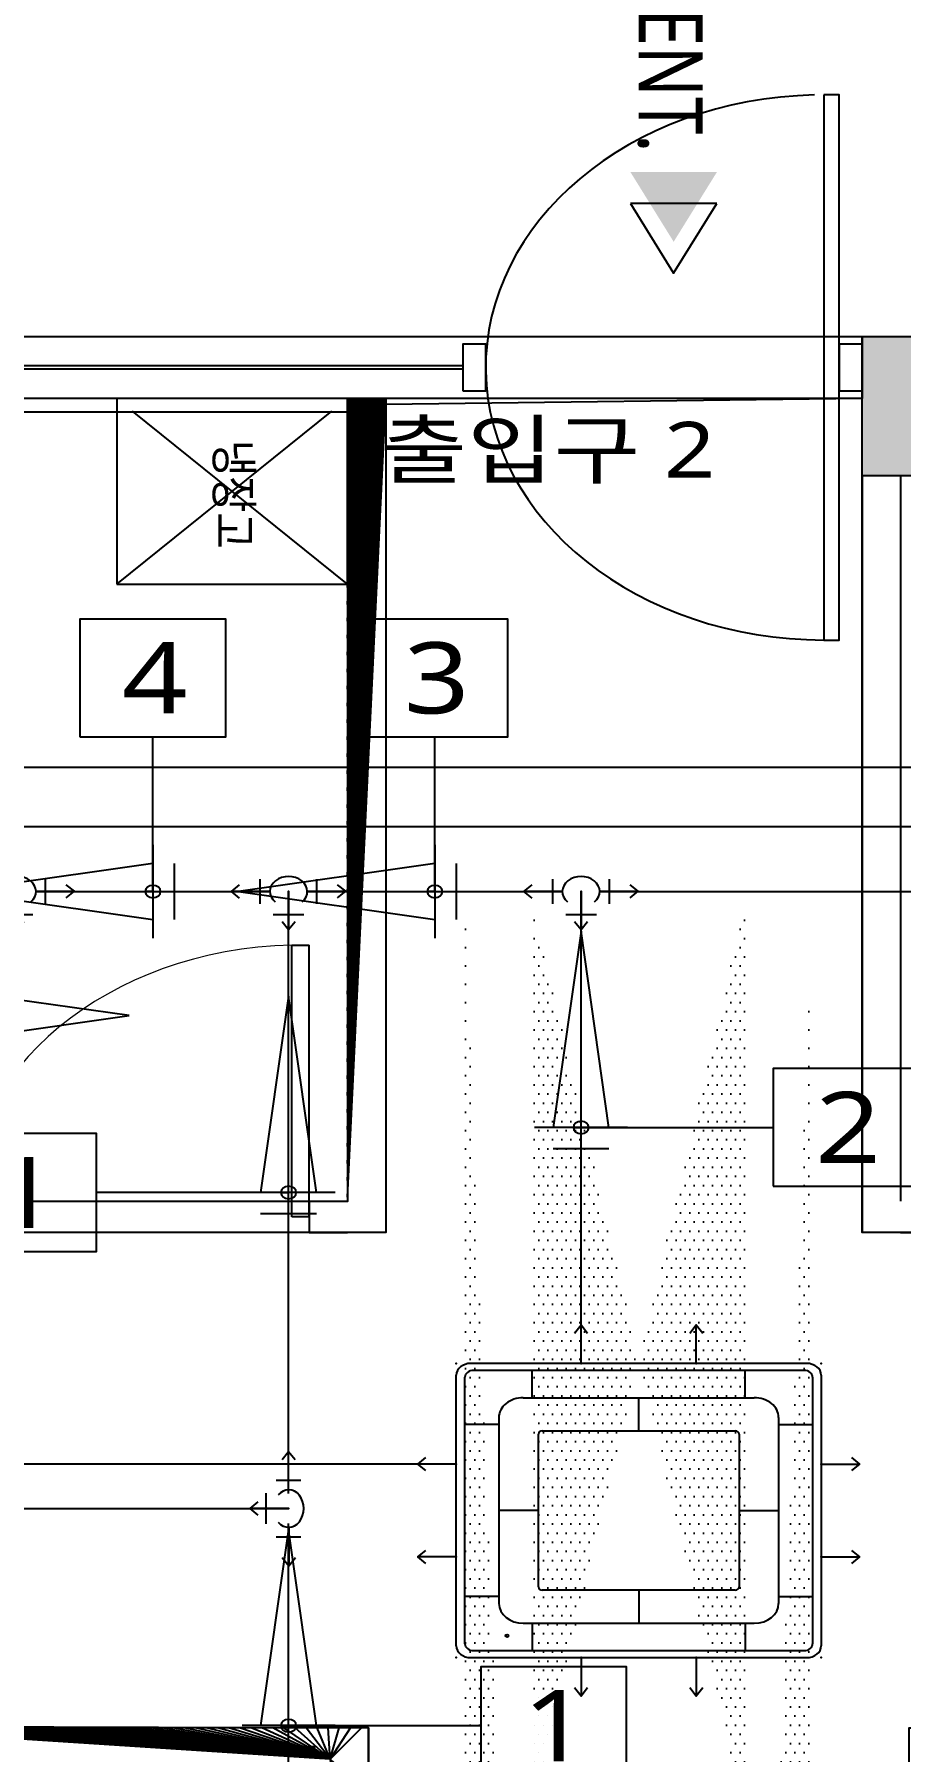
# Model space of a CAD drawing. Extents: x 11551484 to 2613213153046, y -2602833546311 to 14142.
# Drawn here: x 1301142150516 to 1301397559528, y -1301356682376 to -1300850373763 of the extents above; entities that cross this region are included whole.
import ezdxf
from ezdxf.enums import TextEntityAlignment as Align

# ---------------------------------------------------------------- set-up
doc = ezdxf.new("R2010")
doc.units = 0
doc.header["$LTSCALE"] = 1000
doc.header["$MEASUREMENT"] = 0
doc.header["$PDMODE"] = 35
doc.linetypes.add('DH-HID2', pattern=[1.2000000000000002, 0.8, -0.4])
doc.layers.get('0').update_dxf_attribs({"linetype": 'CONTINUOUS'})
for name, color, linetype in [('0-ELC TEXT', 7, 'CONTINUOUS'), ('03-TEXT', 3, 'CONTINUOUS'), ('2CONTINUOUS', 2, 'CONTINUOUS'), ('8.패턴선', 8, 'CONTINUOUS'), ('C-WIN', 4, 'CONTINUOUS'), ('CO-DOOR', 8, 'CONTINUOUS'), ('DVM_DRAIN', 5, 'CONTINUOUS'), ('DVM_DRAIN_MARK', 7, 'CONTINUOUS'), ('DVM_INDOOR', 7, 'CONTINUOUS'), ('DVM_PIPE', 3, 'CONTINUOUS'), ('DVM_ROOM', 2, 'CONTINUOUS'), ('DVM_UNIT_BP', 7, 'CONTINUOUS'), ('DVM_UNIT_DP', 4, 'CONTINUOUS'), ('DVM_UNIT_LP', 3, 'CONTINUOUS'), ('FU-FURM', 251, 'DH-HID2'), ('wall', 3, 'CONTINUOUS'), ('WINDOW', 4, 'CONTINUOUS')]:
    doc.layers.add(name, color=color, linetype=linetype)
doc.styles.add('DVM_DEFAULT', font='malgun.ttf')
doc.styles.add('맑은 고딕', font='malgun.ttf')
pattern_1 = [(45, (-34694.73136349209, 110.6576521303505), (-35.35533905932738, 35.35533905932738), [])]

# ---------------------------------------------------------------- blocks, each defined once
blk = doc.blocks.new('flooor')
at = {"layer": '8.패턴선', "ltscale": 30}
h = blk.add_hatch(color=256, dxfattribs=at)
h.dxf.hatch_style = 1
h.paths.add_polyline_path([(11507656.7974163, -14172891.8045588), (11491856.7974163, -14172891.8045588), (11491856.7974163, -14188496.8045588), (11492056.79741629, -14188496.8045588), (11492056.7974163, -14187881.8045588), (11492216.7974163, -14187881.8045588), (11492216.7974163, -14187096.8045588), (11492056.7974163, -14187096.8045588), (11492056.7974163, -14177741.8045588), (11494956.7974163, -14177741.8045588), (11494956.7974163, -14177541.8045588), (11492056.7974163, -14177541.8045588), (11492056.7974163, -14173091.8045588), (11494756.7974163, -14173091.8045588), (11494756.79741629, -14176541.8045588), (11494956.79741629, -14176541.8045588), (11494956.7974163, -14173091.8045588), (11500056.79741629, -14173091.8045588), (11500056.7974163, -14176141.8045588), (11500256.7974163, -14176141.8045588), (11500256.79741629, -14173091.8045588), (11503456.79741629, -14173091.8045588), (11503456.7974163, -14176141.8045588), (11503656.7974163, -14176141.8045588), (11503656.7974163, -14175391.8045588), (11504256.7974163, -14175391.80455879), (11504256.7974163, -14175302.32121792), (11504246.7974163, -14175302.32121792), (11504246.7974163, -14175262.32121792), (11504256.7974163, -14175191.8045588), (11503656.79741629, -14175191.8045588), (11503656.7974163, -14173091.8045588), (11505856.7974163, -14173091.8045588), (11505856.7974163, -14175191.8045588), (11505256.7974163, -14175191.8045588), (11505256.7974163, -14175262.32121792), (11505266.7974163, -14175262.32121792), (11505266.7974163, -14175316.8045588), (11505256.7974163, -14175316.8045588), (11505256.7974163, -14175391.8045588), (11506056.79741629, -14175391.8045588), (11506056.7974163, -14174896.8045588), (11509204.79741629, -14174896.8045588), (11509204.79741629, -14174491.8045588), (11506056.7974163, -14174491.8045588), (11506056.7974163, -14173091.8045588), (11507656.7974163, -14173091.8045588)])
h.paths.add_polyline_path([(11499856.7974163, -14177741.8045588), (11504356.7974163, -14177741.8045588), (11504356.7974163, -14177541.8045588), (11499106.7974163, -14177541.8045588), (11499106.7974163, -14177566.8045588), (11499106.7974163, -14177716.8045588), (11499106.7974163, -14177741.8045588), (11499106.7974163, -14177991.8045588), (11499856.7974163, -14177991.8045588)], flags=17)
h.paths.add_polyline_path([(11506136.79741629, -14177541.8045588), (11505856.79741629, -14177541.8045588), (11505356.7974163, -14177541.8045588), (11505356.7974163, -14177741.8045588), (11505356.7974163, -14178051.8045588), (11506136.79741629, -14178051.8045588)], flags=17)
h.paths.add_polyline_path([(11512534.7974163, -14172891.8045588), (11511656.7974163, -14172891.8045588), (11511656.7974163, -14173091.8045588), (11511656.7974163, -14173691.8045588), (11512334.7974163, -14173691.8045588), (11512334.7974163, -14174491.8045588), (11511854.79741629, -14174491.8045588), (11511854.79741629, -14174791.8045588), (11512334.7974163, -14174791.8045588), (11512334.7974163, -14174791.8045588), (11512534.7974163, -14174791.8045588)])
h.paths.add_polyline_path([(11512534.7974163, -14175641.8045588), (11512384.79741628, -14175641.8045588), (11512334.7974163, -14175641.8045588), (11512334.79741629, -14176391.8045588), (11512534.7974163, -14176391.8045588)])
h.paths.add_polyline_path([(11512534.7974163, -14176941.8045588), (11512384.7974163, -14176941.8045588), (11512334.79741629, -14176941.8045588), (11512334.7974163, -14177100.8045588), (11511772.7974163, -14177100.8045588), (11511772.7974163, -14177941.8045588), (11512334.7974163, -14177941.8045588), (11512334.7974163, -14178041.8045588), (11512534.7974163, -14178041.8045588)])
h.paths.add_polyline_path([(11512534.7974163, -14179271.8045588), (11512384.7974163, -14179271.8045588), (11512334.7974163, -14179271.8045588), (11512334.7974163, -14179836.8045588), (11512534.7974163, -14179836.8045588)])
h.paths.add_polyline_path([(11512256.7974163, -14184446.8045588), (11511656.7974163, -14184446.8045588), (11511656.7974163, -14185146.8045588), (11512256.7974163, -14185146.8045588)])
h.paths.add_polyline_path([(11507213.7974163, -14187066.8045588), (11506733.7974163, -14187066.8045588), (11506733.7974163, -14187846.8045588), (11507213.7974163, -14187846.8045588)], flags=17)
h.paths.add_polyline_path([(11499706.7974163, -14186781.8045588), (11499221.7974163, -14186781.8045588), (11499221.7974163, -14187556.8045588), (11499706.7974163, -14187556.8045588)], flags=17)
at = {"layer": '2CONTINUOUS', "ltscale": 30}
blk.add_line((11499106.7974163, -14177541.8045588), (11504356.7974163, -14177541.8045588), dxfattribs=at)
blk.add_lwpolyline([(11499856.7974163, -14177741.8045588), (11499856.7974163, -14177991.8045588), (11499106.7974163, -14177991.8045588), (11499106.7974163, -14177541.8045588)], dxfattribs=at)
at = {"layer": 'C-WIN', "ltscale": 30}
for p, q in [((11498066.7974163, -14177636.8045588), (11496571.7974163, -14177636.80455881)), ((11498066.7974163, -14177646.8045588), (11496571.7974163, -14177646.80455881))]:
    blk.add_line(p, q, dxfattribs=at)
for points in [[(11494956.7974163, -14177541.8045588), (11499106.7974163, -14177541.8045588), (11499106.7974163, -14177741.8045588), (11494956.7974163, -14177741.8045588)], [(11498066.7974163, -14177716.8045588), (11498126.7974163, -14177716.8045588), (11498126.7974163, -14177566.8045588), (11498066.7974163, -14177566.8045588)], [(11499046.7974163, -14177716.8045588), (11499106.7974163, -14177716.8045588), (11499106.7974163, -14177566.8045588), (11499046.7974163, -14177566.8045588)]]:
    blk.add_lwpolyline(points, close=True, dxfattribs=at)
at = {"layer": 'CO-DOOR'}
blk.add_lwpolyline([(11499006.7974163, -14176761.8045588), (11499006.7974163, -14178521.8045588), (11499046.7974163, -14178521.8045588), (11499046.7974163, -14176761.8045588)], close=True, dxfattribs=at)
blk.add_arc((11499006.96331491, -14177641.63866018), 880.1659142542757, 91.57331475375736, 269.9892005694563, dxfattribs=at)
blk = doc.blocks.new('$DorLib2D$00000001')
for p, q in [((0.45, 0.9750000000000001), (0.5000000000000002, 0.9750000000000001)), ((0.45, 0), (0.45, 0.9750000000000001)), ((0.5, 0), (0.5, 0.9750000000000001)), ((0.5, 0), (0.45, 0))]:
    blk.add_line(p, q)
at = {"lineweight": 13}
blk.add_arc((0.475, 0), 0.975, 91.4692835813538, 180, dxfattribs=at)
blk = doc.blocks.new('DVM_BACKGROUND')
at = {"layer": '03-TEXT'}
h = blk.add_hatch(color=10, dxfattribs=at)
h.dxf.hatch_style = 1
h.paths.add_polyline_path([(11489572.97516803, -14247441.56709792), (11489347.97516803, -14247441.56709792), (11489460.47516803, -14247666.56709792)])
at = {"layer": 'wall', "ltscale": 10}
h = blk.add_hatch(dxfattribs=at)
h.set_pattern_fill('_USER', color=256, scale=50, angle=45, pattern_type=0)
h.set_pattern_definition(pattern_1)
h.paths.add_polyline_path([(11488611.33441697, -14250865.27273532), (11488711.33441698, -14250865.27273532), (11488711.33441698, -14248172.45241224), (11488611.33441698, -14248172.45241224), (11488611.33441698, -14250765.27273532), (11488511.33441698, -14250765.27273532), (11488511.33441698, -14250865.27273532)])
h.paths.add_polyline_path([(11486544.75787952, -14247248.96710746), (11487270.15644067, -14247248.96710746), (11487270.15644067, -14247648.06926573), (11486544.75787952, -14247648.06926573)], flags=9)
h = blk.add_hatch(dxfattribs=at)
h.set_pattern_fill('_USER', color=256, scale=50, angle=45, pattern_type=0)
h.set_pattern_definition(pattern_1)
h.paths.add_polyline_path([(11492973.83441698, -14250764.77273528), (11492973.83441697, -14248552.45241224), (11492958.83441697, -14248552.45241224, -0.9999999999999999), (11492883.83441697, -14248552.45241224), (11492873.83441698, -14248552.45241224), (11492873.83441698, -14250764.77273528), (11492773.83441698, -14250764.77273528), (11492773.83441698, -14250865.27273528), (11492973.83441698, -14250865.27273528)])
h.paths.add_polyline_path([(11492921.33441697, -14248514.95241224, -0.414213562373095), (11492958.83441697, -14248552.45241224), (11492973.83441698, -14248552.45241224), (11492973.83441697, -14248172.45241224), (11492873.83441697, -14248172.45241224), (11492873.83441698, -14248552.45241224), (11492883.83441697, -14248552.45241224, -0.414213562373095)])
h.paths.add_polyline_path([(11489951.33441698, -14250865.27273531), (11490051.33441698, -14250865.27273531), (11491051.33441699, -14250865.2727353), (11491873.83441698, -14250865.27273531), (11491873.83441698, -14250764.77273528), (11490051.33441698, -14250764.77273529), (11490051.33441697, -14248422.45241224), (11489951.33441697, -14248422.45241225)])
h = blk.add_hatch(dxfattribs=at)
h.set_pattern_fill('_USER', color=256, scale=50, angle=45, pattern_type=0)
h.set_pattern_definition(pattern_1)
h.paths.add_polyline_path([(11482901.33441697, -14250865.27273537), (11482901.33441697, -14255272.95241223), (11483101.33441704, -14255272.95241223), (11483101.334417, -14252465.27273537), (11483101.334417, -14251665.27273537), (11483101.334417, -14250865.27273537)])
h.paths.add_polyline_path([(11485833.83441697, -14251865.27273535), (11485833.83441697, -14252565.27273535), (11485833.83441697, -14255272.95241223), (11485933.83441697, -14255272.95241223), (11485933.83441697, -14254268.70628947), (11485933.83441697, -14253468.70628947), (11485933.83441697, -14252565.27273534), (11488565.83441695, -14252565.27273533), (11488566.33441695, -14252565.77273533), (11488566.33441695, -14252665.27273532), (11488616.33441695, -14252665.27273532), (11488666.33441695, -14252665.27273532), (11488666.33441694, -14252465.27273532), (11485933.83441697, -14252465.27273535), (11485933.83441696, -14251865.27273534)])
h.paths.add_polyline_path([(11488616.33441698, -14255473.45241223), (11488666.33441698, -14255473.45241222), (11488666.33441698, -14255272.95241222), (11488666.33441697, -14253565.27273532), (11488566.33441696, -14253565.27273533), (11488566.33441698, -14255272.95241223), (11488566.33441698, -14255372.95241223), (11488566.33441698, -14255473.45241223)])
h.paths.add_polyline_path([(11481880.90492341, -14254179.65933639), (11481880.90492341, -14253458.56581121), (11482280.00708168, -14253458.56581121), (11482280.00708168, -14254179.65933639)], flags=9)
at = {"layer": '03-TEXT', "color": 10, "elevation": -9.313225746154785e-10}
for points in [[(11489572.97516803, -14247542.53246498), (11489347.97516803, -14247542.53246498)], [(11489347.97516803, -14247542.53246498), (11489460.47516803, -14247767.53246498), (11489572.97516803, -14247542.53246498)]]:
    blk.add_lwpolyline(points, dxfattribs=at)
at = {"layer": 'C-WIN', "ltscale": 30}
for p, q in [((11488911.33441697, -14248067.45241224), (11487416.33441697, -14248067.45241226)), ((11488911.33441697, -14248077.45241224), (11487416.33441697, -14248077.45241226))]:
    blk.add_line(p, q, dxfattribs=at)
for points in [[(11485801.33441697, -14247972.45241224), (11489951.33441697, -14247972.45241224), (11489951.33441697, -14248172.45241224), (11485801.33441697, -14248172.45241224)], [(11488911.33441697, -14248147.45241224), (11488971.33441697, -14248147.45241224), (11488971.33441697, -14247997.45241224), (11488911.33441697, -14247997.45241224)], [(11489891.33441697, -14248147.45241224), (11489951.33441697, -14248147.45241224), (11489951.33441697, -14247997.45241224), (11489891.33441697, -14247997.45241224)]]:
    blk.add_lwpolyline(points, close=True, dxfattribs=at)
at = {"layer": 'CO-DOOR'}
blk.add_lwpolyline([(11489851.33441697, -14247192.45241224), (11489851.33441697, -14248952.45241224), (11489891.33441697, -14248952.45241224), (11489891.33441697, -14247192.45241224)], close=True, dxfattribs=at)
blk.add_arc((11489851.50031559, -14248072.28651363), 880.1659142542757, 91.57331475375737, 269.9892005694563, dxfattribs=at)
at = {"layer": 'FU-FURM'}
for p, q in [((11488611.33441698, -14248772.45241224), (11488011.33441698, -14248172.45241225)), ((11488011.33441698, -14248772.45241225), (11488611.33441698, -14248172.45241224))]:
    blk.add_line(p, q, dxfattribs=at)
blk.add_lwpolyline([(11488011.33441698, -14248172.45241225), (11488011.33441698, -14248772.45241225), (11488611.33441698, -14248772.45241224), (11488611.33441698, -14248172.45241224)], close=True, dxfattribs=at)
at = {"layer": 'wall', "ltscale": 10}
for p, q in [((11488611.33441698, -14248172.45241224), (11488611.33441698, -14250765.27273532)), ((11488711.33441698, -14248172.45241224), (11488711.33441698, -14250865.27273532)), ((11488911.33441697, -14248147.45241224), (11488911.33441697, -14248147.45241225)), ((11489951.33441697, -14248422.45241225), (11489951.33441698, -14250865.27273531)), ((11490051.33441697, -14248422.45241225), (11490051.33441698, -14250764.77273529)), ((11488711.33441698, -14250865.27273532), (11488611.33441697, -14250865.27273532)), ((11490051.33441698, -14250865.27273531), (11489951.33441698, -14250865.27273531)), ((11488666.33441694, -14252465.27273532), (11485933.83441697, -14252465.27273534)), ((11488666.33441695, -14252665.27273532), (11488666.33441695, -14252465.27273532))]:
    blk.add_line(p, q, dxfattribs=at)
for points in [[(11488611.33441698, -14250765.27273532), (11488511.33441698, -14250765.27273532), (11488511.33441698, -14250865.27273532), (11488611.33441698, -14250865.27273532)], [(11490051.33441698, -14250865.27273531), (11491051.33441699, -14250865.2727353)]]:
    blk.add_lwpolyline(points, dxfattribs=at)
blk.add_blockref('flooor', (-9155.462999323383, -70430.64785344526))
at = {"layer": 'WINDOW', "xscale": -900, "yscale": -900, "zscale": -900, "rotation": 180}
blk.add_blockref('$DorLib2D$00000001', (11488061.33441698, -14250815.27273532), dxfattribs=at)
at = {"layer": '0-ELC TEXT', "style": '맑은 고딕'}
blk.add_text('냉장고', height=93.33333333333333, rotation=269.9999999733196, dxfattribs=at).set_placement((11488315.48580795, -14248482.00487554), align=Align.MIDDLE_CENTER)
at = {"layer": '03-TEXT', "color": 10, "style": '맑은 고딕'}
blk.add_text('ENT.', height=166.6666666666667, rotation=270, dxfattribs=at).set_placement((11489535.82082798, -14246913.29782388), align=Align.TOP_LEFT)
at = {"layer": '03-TEXT', "color": 7, "style": '맑은 고딕'}
blk.add_text('출입구 2', height=180, dxfattribs=at).set_placement((11488696.49417999, -14248247.99653589), align=Align.TOP_LEFT)
blk = doc.blocks.new('DVM_DP_VEC')
at = {"layer": 'DVM_UNIT_DP', "color": 0}
blk.add_line((0, 0), (100, 0), dxfattribs=at)
blk.add_lwpolyline([(78.78679656440357, 21.21320343559637), (100, 0), (78.78679656440357, -21.21320343559637)], dxfattribs=at)
blk.add_point((0, 0), dxfattribs=at)
blk = doc.blocks.new('DVM_LP_VEC')
at = {"layer": 'DVM_UNIT_LP', "color": 0}
blk.add_line((0, 0), (100, 0), dxfattribs=at)
blk.add_lwpolyline([(78.78679656440357, 21.21320343559637), (100, 0), (78.78679656440357, -21.21320343559637)], dxfattribs=at)
blk.add_point((0, 0), dxfattribs=at)
blk = doc.blocks.new('DVM_ID_CST_WF4W_840X204X840_T')
at = {"layer": 'DVM_INDOOR'}
h = blk.add_hatch(dxfattribs=at)
h.set_pattern_fill('DOTS', color=0, scale=15)
h.set_pattern_definition([(0, (0, 0), (11.90625, 23.8125), [0, -23.8125])])
h.paths.add_polyline_path([(277.4875057097763, 451.6814269191617), (-277.3435554830898, 451.6814269191617), (-277.3435554830899, 363.3891185924401), (277.4875057097764, 363.3891185924401)])
h.paths.add_polyline_path([(-363.9913214610912, 276.7387997253788), (-452.2821236932634, 276.7387997253787), (-452.2821236932634, -278.0882596767043), (-363.9295776869899, -278.0882596767043)])
h.paths.add_polyline_path([(277.4834824804598, -364.7385785458554), (-277.3435554830899, -364.7385785458551), (-277.3435554830899, -453.030886872576), (277.4834824804598, -453.0308868725762)])
h.paths.add_polyline_path([(452.4260739199499, 276.7387997253787), (364.1981993359744, 276.7387997253787), (364.136378861799, -278.0882596767044), (452.4260739199499, -278.0882596767042)])
h = blk.add_hatch(dxfattribs=at)
h.set_pattern_fill('NET3', color=0, scale=13)
h.set_pattern_definition([(0, (0, 0), (0, 41.275), []), (59.99999999999999, (0, 0), (-35.7451985412027, 20.6375), []), (120, (0, 0), (-35.7451985412027, -20.63749999999999), [])])
h.paths.add_polyline_path([(261.2765116632472, 246.0862577089958, 0.4142135623730951), (251.2765116632471, 256.0862577089958), (-251.1365846658946, 256.0862577089959, 0.4142135623730951), (-261.1365846658946, 246.0862577089959), (-261.1365846658946, -247.4357176624109, 0.4142135623730951), (-251.1365846658946, -257.4357176624109), (251.2765116632472, -257.435717662411, 0.4142135623730951), (261.2765116632472, -247.435717662411)])
at = {"layer": 'DVM_INDOOR', "color": 0}
for p, q in [((437.070080349481, 474.3253868761433), (-436.9301533521289, 474.3253868761433)), ((430.42607391995, 451.6814269191617), (-430.2821236932635, 451.6814269191617)), ((-277.3435554830899, 363.3891185924401), (-277.3435554830899, 451.6814269191616)), ((277.4875057097764, 363.3891185924401), (277.4875057097764, 451.6814269191616)), ((-474.9301533521289, -437.6748468274689), (-474.9301533521289, 436.3253868761433)), ((-452.2821236932635, -431.0308868725761), (-452.2821236932635, 429.6814269191618)), ((452.4260739199499, 429.6814269191615), (452.4260739199499, -431.0308868725761)), ((475.070080349481, 436.3253868761435), (475.070080349481, -437.6748468274689)), ((-300.3938862155579, 363.3891185924401), (300.6007672759707, 363.3891185924401)), ((0.06996349867620211, 256.0862577089958), (0.1034405297400554, 363.3891185924401)), ((-363.9913214610911, 276.7387997253788), (-452.2821236932635, 276.7387997253787)), ((-363.9938858217375, 299.782040884275), (-363.9270117510618, -301.1456562540202)), ((364.2007668811713, 299.7820320921216), (364.1338097374042, -301.1456650461736)), ((364.1981993359744, 276.7387997253787), (452.4260739199498, 276.7387997253787)), ((-261.1365846658946, -0.6747299767075106), (-363.9604483006401, -0.6861727016087036)), ((261.2765116632472, -0.6747299767075674), (364.1672878214898, -0.6861943717160437)), ((0.06996349867628737, -257.435717662411), (0.06996349867628737, -364.7385785458553)), ((-363.9295776869899, -278.0882596767043), (-452.2821236932635, -278.0882596767043)), ((364.136378861799, -278.0882596767043), (452.4260739199498, -278.0882596767042)), ((-300.3270121448822, -364.7385785458553), (300.5338101322037, -364.7385785458553)), ((-277.3435554830899, -364.7385785458553), (-277.3435554830899, -453.0308868725761)), ((277.4834824804598, -364.7385785458553), (277.4834824804598, -453.030886872576)), ((-436.9301533521287, -475.6748468274688), (437.070080349481, -475.6748468274688)), ((-430.2821236932634, -453.0308868725761), (430.4260739199499, -453.0308868725761))]:
    blk.add_line(p, q, dxfattribs=at)
blk.add_lwpolyline([(-251.1365846658946, 256.0862577089959), (251.276511663247, 256.0862577089958, -0.414213562373095), (261.2765116632472, 246.0862577089958), (261.2765116632472, -247.435717662411, -0.414213562373095), (251.2765116632472, -257.435717662411), (-251.1365846658946, -257.4357176624109, -0.414213562373095), (-261.1365846658946, -247.4357176624109), (-261.1365846658946, 246.0862577089959, -0.414213562373095)], format="xyb", close=True, dxfattribs=at)
blk.add_circle((-342.5198852014717, -404.9323154055801), 4.242817642283626, dxfattribs=at)
for centre, radius, start, end in [((-436.9301533521289, 436.3253868761433), 38, 90, 180), ((-430.2821236932635, 429.6814269191617), 22, 90, 180), ((430.4260739199499, 429.6814269191615), 22, 0, 90), ((437.070080349481, 436.3253868761433), 38, 0, 90), ((-300.3938862155579, 299.7891185924401), 63.6, 90, 180.0063761447692), ((300.6007672759707, 299.78911859244), 63.6, 359.9936159345816, 90), ((-300.3270121448822, -301.1385785458551), 63.6, 180.0063761447692, 270), ((300.5338101322037, -301.1385785458552), 63.6, 270, 359.9936159345816), ((-436.9301533521289, -437.6748468274688), 38, 180, 270), ((-430.2821236932635, -431.0308868725761), 22, 180, 270), ((430.4260739199499, -431.0308868725761), 22, 270, 0), ((437.070080349481, -437.6748468274688), 38, 270, 0)]:
    blk.add_arc(centre, radius, start, end, dxfattribs=at)
at = {"layer": 'DVM_UNIT_BP'}
for p in [(-474.9301533521289, 474.3253868761433), (475.070080349481, 474.3253868761433), (-474.9301533521289, -475.6748468274689), (475.070080349481, -475.6748468274688)]:
    blk.add_point(p, dxfattribs=at)
at = {"layer": 'DVM_UNIT_DP'}
for p, rotation in [((-150.0700703541743, 474.3253868761433), 90), ((-474.9301533521289, -150.5526935809331), 180), ((149.9299296458255, -475.6748468274687), 270)]:
    blk.add_blockref('DVM_DP_VEC', p, dxfattribs=dict(at, rotation=rotation))
blk.add_blockref('DVM_DP_VEC', (475.0700803541758, 149.4473064190733), dxfattribs=at)
at = {"layer": 'DVM_UNIT_LP'}
for p, rotation in [((149.9299296458255, 474.3253868761433), 90), ((-474.9301533521289, 149.4473064190669), 180), ((-150.0700703541743, -475.6748468274686), 270)]:
    blk.add_blockref('DVM_LP_VEC', p, dxfattribs=dict(at, rotation=rotation))
blk.add_blockref('DVM_LP_VEC', (475.0700803541758, -150.5526935809268), dxfattribs=at)
blk = doc.blocks.new('CAD_AC_D_T')
at = {"layer": 'DVM_DRAIN', "color": 1}
for p, q in [((40.02287726104259, 73.74445834074868), (-40.02287726104259, 73.74445834074868)), ((-73.74445834080689, 40.02287726098439), (-73.74445834080689, -40.02287726098439)), ((73.74445834127255, 40.02287726098439), (73.74445834127255, -40.02287726098439))]:
    blk.add_line(p, q, dxfattribs=at)
at = {"layer": 'DVM_DRAIN', "color": 2}
blk.add_arc((0, 0), 48.77107199999999, 136.3156871818883, 43.68431281811175, dxfattribs=at)
at = {"layer": 'DVM_UNIT_DP', "color": 4, "rotation": 90}
blk.add_blockref('DVM_DP_VEC', (0, 0), dxfattribs=at)
at = {"layer": 'DVM_UNIT_DP', "color": 2, "xscale": -1}
blk.add_blockref('DVM_DP_VEC', (-48.76263796930448, -0.9069742574784954), dxfattribs=at)
at = {"layer": 'DVM_UNIT_DP', "color": 1}
blk.add_blockref('DVM_DP_VEC', (48.771072, 0), dxfattribs=at)
blk = doc.blocks.new('CAD_DRAIN_DIR')
at = {"layer": 'DVM_DRAIN_MARK', "color": 0, "linetype": 'Continuous'}
for p, q in [((-6.59952092973981e-11, -150.3578458413394), (6.59952092973981e-11, 150.3578458413394)), ((-55.55061784064634, -90.21470750475889), (-55.55061784033427, 90.21470750484407)), ((511.2168043320999, -3.553484884001426e-10), (3.959144123655278e-11, 90.21470750479786)), ((-3.959144123655278e-11, -90.2147075048051), (511.2168043320999, -3.553484884001426e-10))]:
    blk.add_line(p, q, dxfattribs=at)
blk = doc.blocks.new('CAD_DRAIN_MARK')
at = {"layer": 'DVM_DRAIN_MARK', "color": 0}
blk.add_lwpolyline([(-190, -190), (190, -190), (190, 190), (-190, 190)], close=True, dxfattribs=at)
at = {"layer": 'DVM_DRAIN_MARK', "color": 0, "ltscale": 0.05, "style": 'DVM_DEFAULT'}
blk.add_attdef('S', text='', height=230, dxfattribs=at).set_placement((5, 6.110667527536862e-13), align=Align.MIDDLE_CENTER)
blk = doc.blocks.new('260514_슬하신경정신과의원(에어컨 오봉수)')
at = {"layer": 'DVM_DRAIN'}
for points in [[(11487800.69156719, -14249764.66723203), (11488409.35314581, -14249764.66723203)], [(11488458.12398777, -14251708.14479904), (11488458.12398777, -14249764.66723203)], [(11488506.89482972, -14249764.66723203), (11489170.62496971, -14249764.66723203)], [(11489219.39581166, -14251288.29870505), (11489219.39581166, -14249764.66723203)], [(11489268.16665362, -14249764.66723203), (11492207.06290035, -14249764.66723203)], [(11485233.83441697, -14252479.62490825), (11485233.83441697, -14251756.91564099), (11488458.12398777, -14251756.91564099)], [(11488458.12398777, -14253110.10704541), (11488458.12398777, -14251805.68648295)]]:
    blk.add_lwpolyline(points, dxfattribs=at)
at = {"layer": 'DVM_DRAIN_MARK', "color": 2}
for points in [[(11488105.0223565, -14249764.66723203, 0, 0, 0), (11488085.0223565, -14249764.66723203, 40, 40, -1), (11488125.0223565, -14249764.66723203, 40, 40, -1), (11488085.0223565, -14249764.66723203, 0, 0, 0), (11488105.0223565, -14249764.66723203, 0, 0, 0), (11488105.0223565, -14249264.66723203, 0, 0, 0)], [(11488838.75989972, -14249764.66723203, 0, 0, 0), (11488818.75989972, -14249764.66723203, 40, 40, -1), (11488858.75989972, -14249764.66723203, 40, 40, -1), (11488818.75989972, -14249764.66723203, 0, 0, 0), (11488838.75989972, -14249764.66723203, 0, 0, 0), (11488838.75989972, -14249264.66723203, 0, 0, 0)], [(11489219.39581166, -14250526.48296854, 0, 0, 0), (11489199.39581166, -14250526.48296854, 40, 40, -1), (11489239.39581166, -14250526.48296854, 40, 40, -1), (11489199.39581166, -14250526.48296854, 0, 0, 0), (11489219.39581166, -14250526.48296854, 0, 0, 0), (11489719.39581166, -14250526.48296854, 0, 0, 0)], [(11488458.12398777, -14250736.40601553, 0, 0, 0), (11488438.12398777, -14250736.40601553, 40, 40, -1), (11488478.12398777, -14250736.40601553, 40, 40, -1), (11488438.12398777, -14250736.40601553, 0, 0, 0), (11488458.12398777, -14250736.40601553, 0, 0, 0), (11487958.12398777, -14250736.40601553, 0, 0, 0)], [(11488458.12398777, -14252457.89676418, 0, 0, 0), (11488438.12398777, -14252457.89676418, 40, 40, -1), (11488478.12398777, -14252457.89676418, 40, 40, -1), (11488438.12398777, -14252457.89676418, 0, 0, 0), (11488458.12398777, -14252457.89676418, 0, 0, 0), (11488958.12398777, -14252457.89676418, 0, 0, 0)]]:
    blk.add_lwpolyline(points, format="xyseb", dxfattribs=at)
at = {"layer": 'DVM_PIPE'}
for points in [[(11482413.44343599, -14250218.30995786), (11482559.42298123, -14250218.30995786), (11482559.42298123, -14249513.53406331, -0.414213562373095), (11482709.42298123, -14249363.53406331), (11491392.5545404, -14249363.53406331)], [(11482400.00576033, -14251242.54006733), (11482474.45683284, -14251242.54006733, 0.414213562373095), (11482624.45683284, -14251092.54006733), (11482624.45683284, -14249704.26359449, -0.414213562373095), (11482774.45683284, -14249554.26359449), (11499259.64674049, -14249554.26359449)], [(11488894.53572867, -14251613.17678551), (11483822.15592777, -14251613.17678551, -0.414213562373095), (11483672.15592777, -14251463.17678551), (11483672.15592778, -14251263.17678551)]]:
    blk.add_lwpolyline(points, format="xyb", dxfattribs=at)
at = {"layer": 'DVM_ROOM'}
for points in [[(11485933.83441697, -14252454.42267964), (11488666.33441695, -14252465.27273532), (11488666.33441698, -14258567.45241224), (11490073.85301157, -14258567.45241225), (11490073.85301157, -14252465.27273531), (11496759.24147333, -14252465.27273531), (11496759.24147333, -14255877.95241211), (11498137.36454859, -14255877.95241224), (11498137.36454859, -14254777.45241224), (11503179.33441697, -14254777.45241224), (11503179.33441697, -14249068.2155909), (11496901.33441697, -14249068.2155909), (11496901.33441697, -14248372.45241224), (11496201.33441697, -14248372.45241224), (11496201.33441697, -14248172.45241224), (11492973.83441697, -14248172.45241224), (11492973.83441697, -14250865.27273528), (11489951.33441698, -14250865.27273528), (11489951.33441697, -14248172.45241224), (11488711.33441698, -14248191.99843914), (11488711.33441698, -14250865.27273532), (11485933.83441696, -14250865.27273535)], [(11483101.33441697, -14248215.85486777), (11488611.33441698, -14248215.85486777), (11488611.33441698, -14250765.27273532), (11483101.33441697, -14250765.27273532)]]:
    blk.add_lwpolyline(points, close=True, dxfattribs=at)
blk.add_blockref('DVM_BACKGROUND', (0, 0))
at = {"layer": 'DVM_DRAIN'}
for p, rotation in [((11487751.92072523, -14249764.66723203), 180), ((11488458.12398777, -14249764.66723203), 180), ((11489219.39581166, -14249764.66723203), 180), ((11488458.12398777, -14251756.915641), 90)]:
    blk.add_blockref('CAD_AC_D_T', p, dxfattribs=dict(at, rotation=rotation))
at = {"layer": 'DVM_DRAIN_MARK', "color": 1}
for p, values in [((11488105.0223565, -14249074.66723203), {'S': '4'}), ((11488838.75989972, -14249074.66723203), {'S': '3'}), ((11489909.39581166, -14250526.48296854), {'S': '2'}), ((11487768.12398777, -14250736.40601553), {'S': '1'}), ((11489148.12398777, -14252457.89676418), {'S': '1'})]:
    blk.add_blockref('CAD_DRAIN_MARK', p, dxfattribs=at).add_auto_attribs(values)
at = {"layer": 'DVM_DRAIN_MARK', "color": 7}
for p, rotation in [((11488105.0223565, -14249764.66723203), 180), ((11488838.75989972, -14249764.66723203), 180), ((11489219.39581166, -14250526.48296854), 90), ((11488458.12398777, -14250736.40601553), 90), ((11488458.12398777, -14252457.89676418), 90)]:
    blk.add_blockref('CAD_DRAIN_DIR', p, dxfattribs=dict(at, rotation=rotation))
blk.add_blockref('CAD_DRAIN_DIR', (11487531.62780614, -14250165.27273534), dxfattribs=at)
at = {"layer": 'DVM_INDOOR', "color": 1}
blk.add_blockref('DVM_ID_CST_WF4W_840X204X840_T', (11489369.46588202, -14251762.62409193), dxfattribs=at)

msp = doc.modelspace()

# ---------------------------------------------------------------- block references
at = {"layer": 'wall', "ltscale": 10, "xscale": 113262, "yscale": 91306, "zscale": 113262}
msp.add_blockref('260514_슬하신경정신과의원(에어컨 오봉수)', (11365289, -14088532), dxfattribs=at)

doc.saveas('drawing.dxf')
